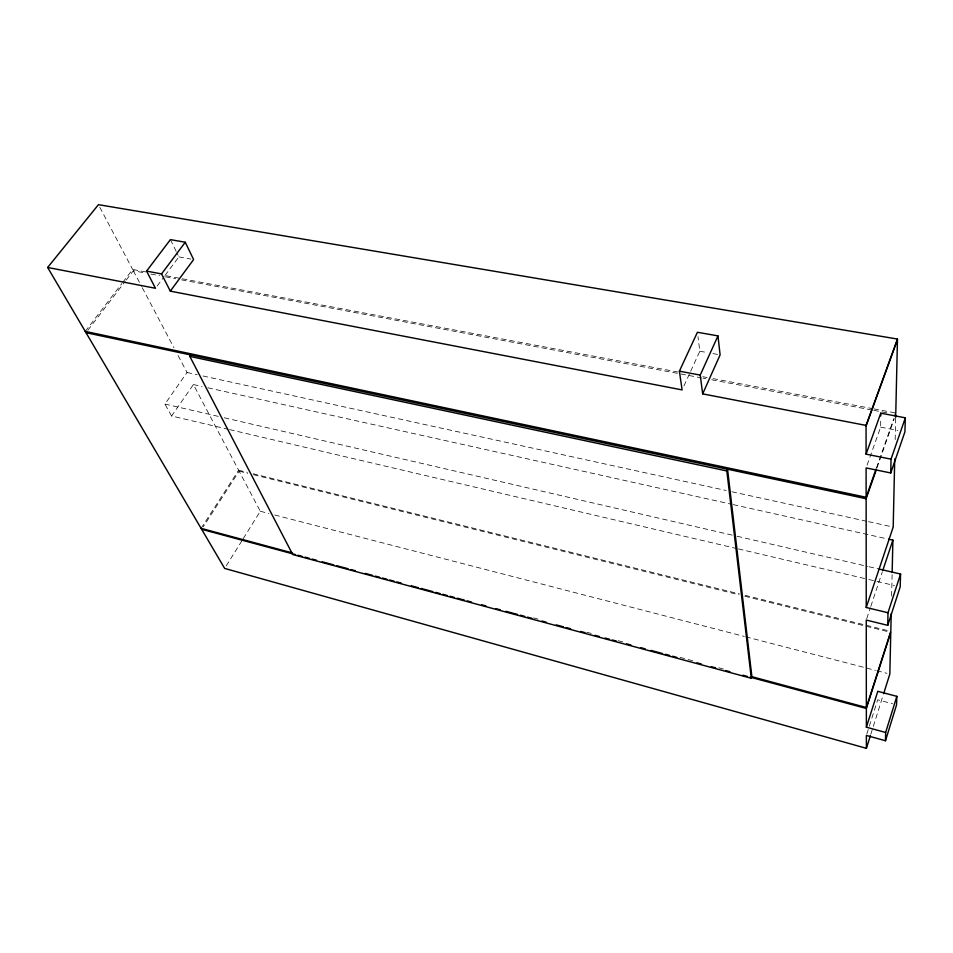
<?xml version="1.0" encoding="UTF-8"?>
<svg xmlns="http://www.w3.org/2000/svg" width="953" height="953" viewBox="0 0 953 953"><rect width="100%" height="100%" fill="white"/><g stroke="black" fill="none" stroke-linecap="round" stroke-linejoin="round"><path stroke-width="0.71" stroke-dasharray="4.76 3.57" d="M867.075 465.207L880.643 427.147L880.727 418.76M891.615 596.03L892.115 573.968M895.177 439.667L895.677 417.438M870.816 734.31L883.193 695.082M866.813 734.084L877.701 699.776L892.532 703.731M866.718 618.688L870.339 607.788M870.804 606.43L882.216 572.145M876.51 467.78L893.807 418.617M876.986 467.828L894.271 418.689M683.944 385.905L690.055 372.563M690.663 371.229L699.824 351.216L697.965 336.647M226.206 565.927L242.479 539.839M243.253 538.588L260.3 511.261L239.132 471.163L203.239 526.818M201.095 528.355L238.619 470.198L193.399 384.559L171.6 415.996L228.124 429.255M171.6 415.996L164.929 404.06L187.038 372.492L177.389 354.23M157.197 285.948L164.142 276.656M165 275.488L178.878 256.893L176.924 252.914M85.246 331.394L121.901 283.47M122.794 282.302L132.634 269.437L145.785 271.915M87.795 330.346L125.284 281.266M126.177 280.099L133.325 270.759L145.011 272.951M178.878 256.893L190.922 259.085M699.824 351.216L707.066 352.527M712.868 353.575L718.657 354.623M166.251 275.762L180.879 278.514M182.333 278.788L677.952 372.015M702.802 376.697L707.186 377.519M713.035 378.615L872.388 408.599M873.853 408.873L895.784 412.994M150.848 274.059L159.616 275.715M165.453 276.811L175.686 278.741M181.523 279.837L701.491 377.864M702.957 378.138L705.875 378.686M711.712 379.782L872.376 410.076M873.841 410.35L886.981 412.828M880.643 427.147L897.786 430.458M187.038 372.492L197.211 374.72M203.013 375.994L726.091 490.485M731.904 491.76L867.027 521.339M868.481 521.648L893.187 527.057M193.399 384.559L202.107 386.489M207.921 387.788L731.797 504.304M733.25 504.625L887.076 538.838M164.929 404.06L218.523 416.437M224.312 417.783L735.692 535.931M737.145 536.265L867.516 566.392M868.969 566.725L879.107 569.072M229.578 429.6L736.919 548.583M738.372 548.916L867.373 579.174M868.826 579.507L894.522 585.535M238.619 470.198L247.28 472.343M253.045 473.76L739.302 593.898M745.079 595.327L889.363 630.969M239.132 471.163L247.792 473.307M253.581 474.737L739.063 594.815M744.841 596.244L864.776 625.907M866.217 626.264L889.34 631.982M260.3 511.261L268.937 513.488M274.702 514.977L744.329 636.437M745.77 636.807L875.426 670.34M876.867 670.709L886.945 673.318M533.466 617.866L539.219 619.414M586.631 632.184L592.385 633.733M618.247 640.702L624.001 642.251M680.037 657.344L694.403 661.203M718.836 667.791L724.59 669.34M99.803 207.266L132.634 269.437M133.325 270.759L141.592 286.4M142.271 287.711L173.946 347.714M170.408 239.62L176.269 251.58"/><path stroke-width="1.43" d="M880.763 415.973L880.786 413.173L905.35 417.819L904.921 431.828L890.757 472.962L866.098 467.923L866.241 607.478L887.993 612.743L887.755 625.335L866.253 620.058L866.372 727.187L885.635 732.476L885.48 740.743L866.372 735.454L866.396 748.331L224.658 568.417L47.65 267.471L98.433 204.669L897.464 339.054L895.784 412.994L894.796 415.806M890.757 472.962L891.031 459.155L905.35 417.819M891.21 613.684L890.805 631.327L866.348 707.519L751.893 676.69L727.556 469.221L726.829 470.949L751.298 678.262L292.714 554.527L189.814 356.386L190.803 354.992M892.151 572.491L892.89 540.137L888.53 539.16M894.736 458.917L893.187 527.057L866.241 607.478M895.677 417.438L895.749 414.484M866.372 727.187L877.796 691.318L896.833 696.345L896.57 704.803L885.48 740.743M879.107 569.072L900.573 574.028L900.18 586.869L887.755 625.335M885.635 732.476L896.833 696.345M866.396 748.331L870.375 735.716M883.645 693.689L889.828 674.069L890.781 632.339L866.348 708.484L750.059 677.13M887.993 612.743L900.573 574.028M882.681 570.752L892.89 540.137M876.01 469.186L866.134 497.275L85.246 331.394M876.498 469.233L866.134 498.717L86.008 332.68M891.031 459.155L866.086 454.152L880.786 413.173M866.086 454.152L866.051 425.407L897.464 339.054M866.063 426.051L897.452 339.709M751.298 678.262L751.893 676.69M866.051 425.407L702.671 393.875L720.111 354.885L717.966 335.885L697.405 332.275L679.382 371.17L682.11 389.908L170.313 291.142L161.545 273.928L146.571 271.105L170.408 239.62L185.263 242.241L193.602 259.561L170.313 291.142M702.671 393.875L700.229 375.089L717.966 335.885M161.545 273.928L185.263 242.241M679.382 371.17L700.229 375.089M47.65 267.471L155.47 288.271L146.571 271.105M189.814 356.386L726.829 470.949M201.095 528.355L292.071 552.847M201.655 529.296L294.965 554.443M297.836 555.218L302.149 556.385M305.02 557.16L309.32 558.315M312.191 559.089L316.503 560.257M322.245 561.805L333.729 564.903M336.6 565.677L348.083 568.762M350.954 569.537L355.266 570.704M365.309 573.408L372.492 575.35M375.363 576.124L379.663 577.28M382.534 578.054L386.847 579.221M389.717 579.996L394.03 581.151M396.901 581.926L401.201 583.081M411.255 585.797L418.427 587.727M421.297 588.501L432.793 591.599M435.664 592.373L439.964 593.54M442.835 594.315L447.148 595.47M450.019 596.244L454.319 597.412M457.19 598.186L464.373 600.116M467.244 600.89L471.544 602.046M481.599 604.762L485.911 605.917M495.953 608.633L500.265 609.789M506.007 611.338L517.491 614.435M520.362 615.209L524.662 616.365M527.533 617.139L531.845 618.306M541.9 621.011L546.2 622.178M556.254 624.882L563.426 626.824M566.296 627.598L570.609 628.754M580.663 631.47L584.963 632.625M595.017 635.329L599.318 636.497M605.06 638.045L609.372 639.201M612.243 639.975L616.543 641.143M626.597 643.847L630.91 645.014M640.952 647.718L645.264 648.874M651.006 650.422L662.49 653.52M665.361 654.294L669.661 655.461M672.544 656.236L676.844 657.391M696.941 662.811L701.253 663.979M711.295 666.683L715.608 667.839M725.662 670.555L729.962 671.71M742.887 675.2L747.188 676.356"/></g></svg>
